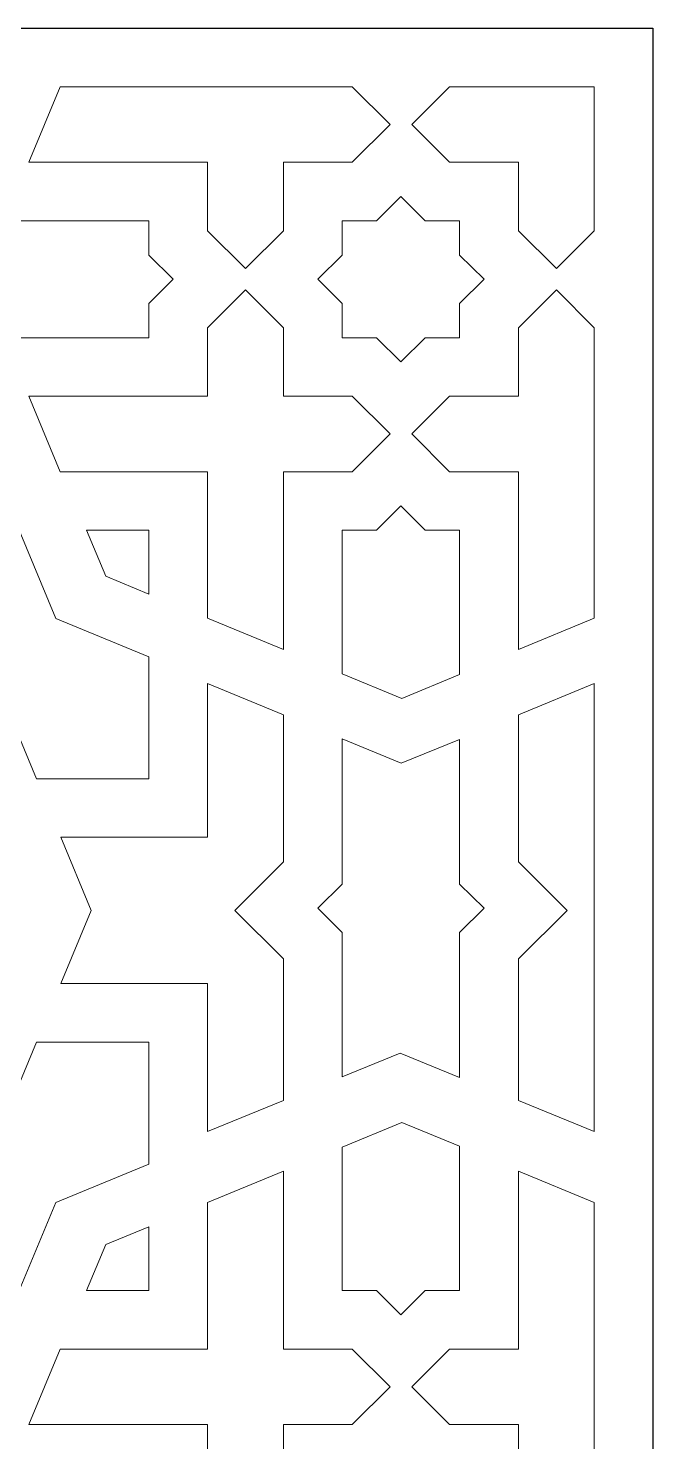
# Model space of a CAD drawing. Header units: millimetres. Extents: x -336 to 403, y -1299 to 1030.
# Drawn here: x 141 to 403, y 437 to 1030 of the extents above; entities that cross this region are included whole.
import ezdxf

# ---------------------------------------------------------------- set-up
doc = ezdxf.new("R2010")
doc.units = ezdxf.units.MM
doc.header["$MEASUREMENT"] = 0
doc.layers.add('Plan 1', color=7, linetype='Continuous')

msp = doc.modelspace()

# ---------------------------------------------------------------- linework, layer by layer
msp.add_lwpolyline([(-335.87, 1030.36), (403.21, 1030.36), (403.21, -1298.6), (-335.87, -1298.6)], close=True)
at = {"layer": 'Plan 1', "color": 250, "lineweight": 20}
for points, knots in [([(216.42, 974.15), (216.42, 974.15), (216.42, 945.4), (216.42, 945.4), (216.42, 945.4), (216.42, 945.4), (232.32, 929.57), (232.32, 929.57), (232.32, 929.57), (232.32, 929.57), (248.23, 945.4), (248.23, 945.4), (248.23, 945.4), (248.23, 945.4), (248.23, 974.15), (248.23, 974.15), (248.23, 974.15), (248.23, 974.15), (248.23, 974.15), (248.23, 974.15), (248.23, 974.15), (248.23, 974.15), (248.23, 974.15), (248.23, 974.15), (248.23, 974.15), (248.23, 974.15), (277.12, 974.15), (277.12, 974.15), (277.12, 974.15), (277.12, 974.15), (293.02, 989.98), (293.02, 989.98), (293.02, 989.98), (293.02, 989.98), (277.12, 1005.82), (277.12, 1005.82), (277.12, 1005.82), (277.12, 1005.82), (248.23, 1005.82), (248.23, 1005.82), (248.23, 1005.82), (248.23, 1005.82), (216.42, 1005.82), (216.42, 1005.82), (216.42, 1005.82), (216.42, 1005.82), (155.46, 1005.82), (155.46, 1005.82), (155.46, 1005.82), (155.46, 1005.82), (155.46, 1005.82), (155.46, 1005.82), (155.46, 1005.82), (155.46, 1005.82), (154.64, 1005.82), (154.64, 1005.82), (154.64, 1005.82), (154.64, 1005.82), (141.46, 974.15), (141.46, 974.15), (141.46, 974.15), (141.46, 974.15), (142.28, 974.15), (142.28, 974.15), (142.28, 974.15), (142.28, 974.15), (142.28, 974.15), (142.28, 974.15), (142.28, 974.15), (142.28, 974.15), (216.42, 974.15), (216.42, 974.15)], [0, 0, 0, 0, 0.052632, 0.052632, 0.052632, 0.052632, 0.105263, 0.105263, 0.105263, 0.105263, 0.157895, 0.157895, 0.157895, 0.157895, 0.210526, 0.210526, 0.210526, 0.210526, 0.263158, 0.263158, 0.263158, 0.263158, 0.315789, 0.315789, 0.315789, 0.315789, 0.368421, 0.368421, 0.368421, 0.368421, 0.421053, 0.421053, 0.421053, 0.421053, 0.473684, 0.473684, 0.473684, 0.473684, 0.526316, 0.526316, 0.526316, 0.526316, 0.578947, 0.578947, 0.578947, 0.578947, 0.631579, 0.631579, 0.631579, 0.631579, 0.684211, 0.684211, 0.684211, 0.684211, 0.736842, 0.736842, 0.736842, 0.736842, 0.789474, 0.789474, 0.789474, 0.789474, 0.842105, 0.842105, 0.842105, 0.842105, 0.894737, 0.894737, 0.894737, 0.894737, 1, 1, 1, 1]), ([(378.67, 974.15), (378.67, 974.15), (378.67, 945.4), (378.67, 945.4), (378.67, 945.4), (378.67, 945.4), (362.77, 929.57), (362.77, 929.57), (362.77, 929.57), (362.77, 929.57), (346.86, 945.4), (346.86, 945.4), (346.86, 945.4), (346.86, 945.4), (346.86, 974.15), (346.86, 974.15), (346.86, 974.15), (346.86, 974.15), (346.86, 974.15), (346.86, 974.15), (346.86, 974.15), (346.86, 974.15), (346.86, 974.15), (346.86, 974.15), (346.86, 974.15), (346.86, 974.15), (317.97, 974.15), (317.97, 974.15), (317.97, 974.15), (317.97, 974.15), (302.07, 989.98), (302.07, 989.98), (302.07, 989.98), (302.07, 989.98), (317.97, 1005.82), (317.97, 1005.82), (317.97, 1005.82), (317.97, 1005.82), (346.86, 1005.82), (346.86, 1005.82), (346.86, 1005.82), (346.86, 1005.82), (378.67, 1005.82), (378.67, 1005.82), (378.67, 1005.82), (378.67, 1005.82), (378.67, 974.15), (378.67, 974.15)], [0, 0, 0, 0, 0.076923, 0.076923, 0.076923, 0.076923, 0.153846, 0.153846, 0.153846, 0.153846, 0.230769, 0.230769, 0.230769, 0.230769, 0.307692, 0.307692, 0.307692, 0.307692, 0.384615, 0.384615, 0.384615, 0.384615, 0.461538, 0.461538, 0.461538, 0.461538, 0.538462, 0.538462, 0.538462, 0.538462, 0.615385, 0.615385, 0.615385, 0.615385, 0.692308, 0.692308, 0.692308, 0.692308, 0.769231, 0.769231, 0.769231, 0.769231, 0.846154, 0.846154, 0.846154, 0.846154, 1, 1, 1, 1]), ([(322.2, 949.61), (322.2, 949.61), (307.76, 949.61), (307.76, 949.61), (307.76, 949.61), (307.76, 949.61), (297.54, 959.78), (297.54, 959.78), (297.54, 959.78), (297.54, 959.78), (287.33, 949.61), (287.33, 949.61), (287.33, 949.61), (287.33, 949.61), (272.89, 949.61), (272.89, 949.61), (272.89, 949.61), (272.89, 949.61), (272.89, 935.23), (272.89, 935.23), (272.89, 935.23), (272.89, 935.23), (262.67, 925.07), (262.67, 925.07), (262.67, 925.07), (262.67, 925.07), (272.89, 914.9), (272.89, 914.9), (272.89, 914.9), (272.89, 914.9), (272.89, 900.53), (272.89, 900.53), (272.89, 900.53), (272.89, 900.53), (287.33, 900.53), (287.33, 900.53), (287.33, 900.53), (287.33, 900.53), (297.54, 890.36), (297.54, 890.36), (297.54, 890.36), (297.54, 890.36), (307.76, 900.53), (307.76, 900.53), (307.76, 900.53), (307.76, 900.53), (322.2, 900.53), (322.2, 900.53), (322.2, 900.53), (322.2, 900.53), (322.2, 914.9), (322.2, 914.9), (322.2, 914.9), (322.2, 914.9), (332.42, 925.07), (332.42, 925.07), (332.42, 925.07), (332.42, 925.07), (322.2, 935.23), (322.2, 935.23), (322.2, 935.23), (322.2, 935.23), (322.2, 949.61), (322.2, 949.61)], [0, 0, 0, 0, 0.058824, 0.058824, 0.058824, 0.058824, 0.117647, 0.117647, 0.117647, 0.117647, 0.176471, 0.176471, 0.176471, 0.176471, 0.235294, 0.235294, 0.235294, 0.235294, 0.294118, 0.294118, 0.294118, 0.294118, 0.352941, 0.352941, 0.352941, 0.352941, 0.411765, 0.411765, 0.411765, 0.411765, 0.470588, 0.470588, 0.470588, 0.470588, 0.529412, 0.529412, 0.529412, 0.529412, 0.588235, 0.588235, 0.588235, 0.588235, 0.647059, 0.647059, 0.647059, 0.647059, 0.705882, 0.705882, 0.705882, 0.705882, 0.764706, 0.764706, 0.764706, 0.764706, 0.823529, 0.823529, 0.823529, 0.823529, 0.882353, 0.882353, 0.882353, 0.882353, 1, 1, 1, 1]), ([(272.89, 949.61), (272.89, 949.61), (287.33, 949.61), (287.33, 949.61), (287.33, 949.61), (287.33, 949.61), (297.54, 959.78), (297.54, 959.78), (297.54, 959.78), (297.54, 959.78), (307.76, 949.61), (307.76, 949.61), (307.76, 949.61), (307.76, 949.61), (322.2, 949.61), (322.2, 949.61), (322.2, 949.61), (322.2, 949.61), (322.2, 935.23), (322.2, 935.23), (322.2, 935.23), (322.2, 935.23), (332.42, 925.07), (332.42, 925.07), (332.42, 925.07), (332.42, 925.07), (322.2, 914.9), (322.2, 914.9), (322.2, 914.9), (322.2, 914.9), (322.2, 900.53), (322.2, 900.53), (322.2, 900.53), (322.2, 900.53), (307.76, 900.53), (307.76, 900.53), (307.76, 900.53), (307.76, 900.53), (297.54, 890.36), (297.54, 890.36), (297.54, 890.36), (297.54, 890.36), (287.33, 900.53), (287.33, 900.53), (287.33, 900.53), (287.33, 900.53), (272.89, 900.53), (272.89, 900.53), (272.89, 900.53), (272.89, 900.53), (272.89, 914.9), (272.89, 914.9), (272.89, 914.9), (272.89, 914.9), (262.67, 925.07), (262.67, 925.07), (262.67, 925.07), (262.67, 925.07), (272.89, 935.23), (272.89, 935.23), (272.89, 935.23), (272.89, 935.23), (272.89, 949.61), (272.89, 949.61)], [0, 0, 0, 0, 0.058824, 0.058824, 0.058824, 0.058824, 0.117647, 0.117647, 0.117647, 0.117647, 0.176471, 0.176471, 0.176471, 0.176471, 0.235294, 0.235294, 0.235294, 0.235294, 0.294118, 0.294118, 0.294118, 0.294118, 0.352941, 0.352941, 0.352941, 0.352941, 0.411765, 0.411765, 0.411765, 0.411765, 0.470588, 0.470588, 0.470588, 0.470588, 0.529412, 0.529412, 0.529412, 0.529412, 0.588235, 0.588235, 0.588235, 0.588235, 0.647059, 0.647059, 0.647059, 0.647059, 0.705882, 0.705882, 0.705882, 0.705882, 0.764706, 0.764706, 0.764706, 0.764706, 0.823529, 0.823529, 0.823529, 0.823529, 0.882353, 0.882353, 0.882353, 0.882353, 1, 1, 1, 1]), ([(191.76, 900.53), (191.76, 900.53), (191.76, 914.9), (191.76, 914.9), (191.76, 914.9), (191.76, 914.9), (201.97, 925.07), (201.97, 925.07), (201.97, 925.07), (201.97, 925.07), (191.76, 935.23), (191.76, 935.23), (191.76, 935.23), (191.76, 935.23), (191.76, 949.61), (191.76, 949.61), (191.76, 949.61), (191.76, 949.61), (130.91, 949.61), (130.91, 949.61), (130.91, 949.61), (130.91, 949.61), (120.87, 925.48), (120.87, 925.48), (120.87, 925.48), (120.87, 925.48), (131.25, 900.53), (131.25, 900.53), (131.25, 900.53), (131.25, 900.53), (191.76, 900.53), (191.76, 900.53)], [0, 0, 0, 0, 0.111111, 0.111111, 0.111111, 0.111111, 0.222222, 0.222222, 0.222222, 0.222222, 0.333333, 0.333333, 0.333333, 0.333333, 0.444444, 0.444444, 0.444444, 0.444444, 0.555556, 0.555556, 0.555556, 0.555556, 0.666667, 0.666667, 0.666667, 0.666667, 0.777778, 0.777778, 0.777778, 0.777778, 1, 1, 1, 1]), ([(248.23, 844.32), (248.23, 844.32), (277.12, 844.32), (277.12, 844.32), (277.12, 844.32), (277.12, 844.32), (293.02, 860.15), (293.02, 860.15), (293.02, 860.15), (293.02, 860.15), (277.12, 875.99), (277.12, 875.99), (277.12, 875.99), (277.12, 875.99), (248.23, 875.98), (248.23, 875.98), (248.23, 875.98), (248.23, 875.98), (248.23, 875.98), (248.23, 875.98), (248.23, 875.98), (248.23, 875.98), (248.23, 875.98), (248.23, 875.98), (248.23, 875.98), (248.23, 875.98), (248.23, 904.74), (248.23, 904.74), (248.23, 904.74), (248.23, 904.74), (232.32, 920.57), (232.32, 920.57), (232.32, 920.57), (232.32, 920.57), (216.42, 904.74), (216.42, 904.74), (216.42, 904.74), (216.42, 904.74), (216.42, 875.98), (216.42, 875.98), (216.42, 875.98), (216.42, 875.98), (142.28, 875.98), (142.28, 875.98), (142.28, 875.98), (142.28, 875.98), (142.28, 875.98), (142.28, 875.98), (142.28, 875.98), (142.28, 875.98), (141.46, 875.98), (141.46, 875.98), (141.46, 875.98), (141.46, 875.98), (154.64, 844.32), (154.64, 844.32), (154.64, 844.32), (154.64, 844.32), (155.46, 844.32), (155.46, 844.32), (155.46, 844.32), (155.46, 844.32), (155.46, 844.32), (155.46, 844.32), (155.46, 844.32), (155.46, 844.32), (216.42, 844.32), (216.42, 844.32), (216.42, 844.32), (216.42, 844.32), (216.42, 783.65), (216.42, 783.65), (216.42, 783.65), (216.42, 783.65), (216.42, 783.65), (216.42, 783.65), (216.42, 783.65), (216.42, 783.65), (216.42, 782.84), (216.42, 782.84), (216.42, 782.84), (216.42, 782.84), (248.23, 769.72), (248.23, 769.72), (248.23, 769.72), (248.23, 769.72), (248.23, 770.54), (248.23, 770.54), (248.23, 770.54), (248.23, 770.54), (248.23, 770.54), (248.23, 770.54), (248.23, 770.54), (248.23, 770.54), (248.23, 844.32), (248.23, 844.32)], [0, 0, 0, 0, 0.04, 0.04, 0.04, 0.04, 0.08, 0.08, 0.08, 0.08, 0.12, 0.12, 0.12, 0.12, 0.16, 0.16, 0.16, 0.16, 0.2, 0.2, 0.2, 0.2, 0.24, 0.24, 0.24, 0.24, 0.28, 0.28, 0.28, 0.28, 0.32, 0.32, 0.32, 0.32, 0.36, 0.36, 0.36, 0.36, 0.4, 0.4, 0.4, 0.4, 0.44, 0.44, 0.44, 0.44, 0.48, 0.48, 0.48, 0.48, 0.52, 0.52, 0.52, 0.52, 0.56, 0.56, 0.56, 0.56, 0.6, 0.6, 0.6, 0.6, 0.64, 0.64, 0.64, 0.64, 0.68, 0.68, 0.68, 0.68, 0.72, 0.72, 0.72, 0.72, 0.76, 0.76, 0.76, 0.76, 0.8, 0.8, 0.8, 0.8, 0.84, 0.84, 0.84, 0.84, 0.88, 0.88, 0.88, 0.88, 0.92, 0.92, 0.92, 0.92, 1, 1, 1, 1]), ([(346.86, 844.32), (346.86, 844.32), (317.97, 844.32), (317.97, 844.32), (317.97, 844.32), (317.97, 844.32), (302.07, 860.15), (302.07, 860.15), (302.07, 860.15), (302.07, 860.15), (317.97, 875.99), (317.97, 875.99), (317.97, 875.99), (317.97, 875.99), (346.86, 875.98), (346.86, 875.98), (346.86, 875.98), (346.86, 875.98), (346.86, 875.98), (346.86, 875.98), (346.86, 875.98), (346.86, 875.98), (346.86, 875.98), (346.86, 875.98), (346.86, 875.98), (346.86, 875.98), (346.86, 904.74), (346.86, 904.74), (346.86, 904.74), (346.86, 904.74), (362.77, 920.57), (362.77, 920.57), (362.77, 920.57), (362.77, 920.57), (378.67, 904.74), (378.67, 904.74), (378.67, 904.74), (378.67, 904.74), (378.67, 875.98), (378.67, 875.98), (378.67, 875.98), (378.67, 875.98), (378.67, 844.32), (378.67, 844.32), (378.67, 844.32), (378.67, 844.32), (378.67, 783.65), (378.67, 783.65), (378.67, 783.65), (378.67, 783.65), (378.67, 783.65), (378.67, 783.65), (378.67, 783.65), (378.67, 783.65), (378.67, 782.84), (378.67, 782.84), (378.67, 782.84), (378.67, 782.84), (346.86, 769.72), (346.86, 769.72), (346.86, 769.72), (346.86, 769.72), (346.86, 770.54), (346.86, 770.54), (346.86, 770.54), (346.86, 770.54), (346.86, 770.54), (346.86, 770.54), (346.86, 770.54), (346.86, 770.54), (346.86, 844.32), (346.86, 844.32)], [0, 0, 0, 0, 0.052632, 0.052632, 0.052632, 0.052632, 0.105263, 0.105263, 0.105263, 0.105263, 0.157895, 0.157895, 0.157895, 0.157895, 0.210526, 0.210526, 0.210526, 0.210526, 0.263158, 0.263158, 0.263158, 0.263158, 0.315789, 0.315789, 0.315789, 0.315789, 0.368421, 0.368421, 0.368421, 0.368421, 0.421053, 0.421053, 0.421053, 0.421053, 0.473684, 0.473684, 0.473684, 0.473684, 0.526316, 0.526316, 0.526316, 0.526316, 0.578947, 0.578947, 0.578947, 0.578947, 0.631579, 0.631579, 0.631579, 0.631579, 0.684211, 0.684211, 0.684211, 0.684211, 0.736842, 0.736842, 0.736842, 0.736842, 0.789474, 0.789474, 0.789474, 0.789474, 0.842105, 0.842105, 0.842105, 0.842105, 0.894737, 0.894737, 0.894737, 0.894737, 1, 1, 1, 1]), ([(272.89, 819.78), (272.89, 819.78), (287.33, 819.78), (287.33, 819.78), (287.33, 819.78), (287.33, 819.78), (297.54, 829.95), (297.54, 829.95), (297.54, 829.95), (297.54, 829.95), (307.76, 819.78), (307.76, 819.78), (307.76, 819.78), (307.76, 819.78), (322.2, 819.78), (322.2, 819.78), (322.2, 819.78), (322.2, 819.78), (322.2, 759.22), (322.2, 759.22), (322.2, 759.22), (322.2, 759.22), (297.95, 749.22), (297.95, 749.22), (297.95, 749.22), (297.95, 749.22), (272.89, 759.56), (272.89, 759.56), (272.89, 759.56), (272.89, 759.56), (272.89, 819.78), (272.89, 819.78)], [0, 0, 0, 0, 0.111111, 0.111111, 0.111111, 0.111111, 0.222222, 0.222222, 0.222222, 0.222222, 0.333333, 0.333333, 0.333333, 0.333333, 0.444444, 0.444444, 0.444444, 0.444444, 0.555556, 0.555556, 0.555556, 0.555556, 0.666667, 0.666667, 0.666667, 0.666667, 0.777778, 0.777778, 0.777778, 0.777778, 1, 1, 1, 1]), ([(86.96, 819.78), (86.96, 819.78), (86.96, 772.87), (86.96, 772.87), (86.96, 772.87), (86.96, 772.87), (127.74, 756.06), (127.74, 756.06), (127.74, 756.06), (127.74, 756.06), (144.63, 715.48), (144.63, 715.48), (144.63, 715.48), (144.63, 715.48), (191.76, 715.48), (191.76, 715.48), (191.76, 715.48), (191.76, 715.48), (191.76, 766.67), (191.76, 766.67), (191.76, 766.67), (191.76, 766.67), (152.79, 782.74), (152.79, 782.74), (152.79, 782.74), (152.79, 782.74), (137.37, 819.78), (137.37, 819.78), (137.37, 819.78), (137.37, 819.78), (86.96, 819.78), (86.96, 819.78)], [0, 0, 0, 0, 0.111111, 0.111111, 0.111111, 0.111111, 0.222222, 0.222222, 0.222222, 0.222222, 0.333333, 0.333333, 0.333333, 0.333333, 0.444444, 0.444444, 0.444444, 0.444444, 0.555556, 0.555556, 0.555556, 0.555556, 0.666667, 0.666667, 0.666667, 0.666667, 0.777778, 0.777778, 0.777778, 0.777778, 1, 1, 1, 1]), ([(165.67, 819.78), (165.67, 819.78), (173.72, 800.44), (173.72, 800.44), (173.72, 800.44), (173.72, 800.44), (191.76, 793), (191.76, 793), (191.76, 793), (191.76, 793), (191.76, 819.78), (191.76, 819.78), (191.76, 819.78), (191.76, 819.78), (165.67, 819.78), (165.67, 819.78)], [0, 0, 0, 0, 0.2, 0.2, 0.2, 0.2, 0.4, 0.4, 0.4, 0.4, 0.6, 0.6, 0.6, 0.6, 1, 1, 1, 1]), ([(216.42, 567.54), (216.42, 567.54), (248.23, 580.47), (248.23, 580.47), (248.23, 580.47), (248.23, 580.47), (248.23, 639.92), (248.23, 639.92), (248.23, 639.92), (248.23, 639.92), (227.8, 660.26), (227.8, 660.26), (227.8, 660.26), (227.8, 660.26), (248.23, 680.59), (248.23, 680.59), (248.23, 680.59), (248.23, 680.59), (248.23, 742.37), (248.23, 742.37), (248.23, 742.37), (248.23, 742.37), (216.42, 755.48), (216.42, 755.48), (216.42, 755.48), (216.42, 755.48), (216.42, 690.93), (216.42, 690.93), (216.42, 690.93), (216.42, 690.93), (154.84, 690.93), (154.84, 690.93), (154.84, 690.93), (154.84, 690.93), (167.61, 660.26), (167.61, 660.26), (167.61, 660.26), (167.61, 660.26), (154.84, 629.58), (154.84, 629.58), (154.84, 629.58), (154.84, 629.58), (216.42, 629.58), (216.42, 629.58), (216.42, 629.58), (216.42, 629.58), (216.42, 567.54), (216.42, 567.54)], [0, 0, 0, 0, 0.076923, 0.076923, 0.076923, 0.076923, 0.153846, 0.153846, 0.153846, 0.153846, 0.230769, 0.230769, 0.230769, 0.230769, 0.307692, 0.307692, 0.307692, 0.307692, 0.384615, 0.384615, 0.384615, 0.384615, 0.461538, 0.461538, 0.461538, 0.461538, 0.538462, 0.538462, 0.538462, 0.538462, 0.615385, 0.615385, 0.615385, 0.615385, 0.692308, 0.692308, 0.692308, 0.692308, 0.769231, 0.769231, 0.769231, 0.769231, 0.846154, 0.846154, 0.846154, 0.846154, 1, 1, 1, 1]), ([(378.67, 567.54), (378.67, 567.54), (346.86, 580.47), (346.86, 580.47), (346.86, 580.47), (346.86, 580.47), (346.86, 639.92), (346.86, 639.92), (346.86, 639.92), (346.86, 639.92), (367.29, 660.26), (367.29, 660.26), (367.29, 660.26), (367.29, 660.26), (346.86, 680.59), (346.86, 680.59), (346.86, 680.59), (346.86, 680.59), (346.86, 742.37), (346.86, 742.37), (346.86, 742.37), (346.86, 742.37), (378.67, 755.48), (378.67, 755.48), (378.67, 755.48), (378.67, 755.48), (378.67, 690.93), (378.67, 690.93), (378.67, 690.93), (378.67, 690.93), (378.67, 629.58), (378.67, 629.58), (378.67, 629.58), (378.67, 629.58), (378.67, 567.54), (378.67, 567.54)], [0, 0, 0, 0, 0.1, 0.1, 0.1, 0.1, 0.2, 0.2, 0.2, 0.2, 0.3, 0.3, 0.3, 0.3, 0.4, 0.4, 0.4, 0.4, 0.5, 0.5, 0.5, 0.5, 0.6, 0.6, 0.6, 0.6, 0.7, 0.7, 0.7, 0.7, 0.8, 0.8, 0.8, 0.8, 1, 1, 1, 1]), ([(272.89, 650.99), (272.89, 650.99), (262.67, 661.16), (262.67, 661.16), (262.67, 661.16), (262.67, 661.16), (272.89, 671.32), (272.89, 671.32), (272.89, 671.32), (272.89, 671.32), (272.89, 732.2), (272.89, 732.2), (272.89, 732.2), (272.89, 732.2), (297.61, 722.01), (297.61, 722.01), (297.61, 722.01), (297.61, 722.01), (322.2, 732.01), (322.2, 732.01), (322.2, 732.01), (322.2, 732.01), (322.2, 671.32), (322.2, 671.32), (322.2, 671.32), (322.2, 671.32), (332.42, 661.16), (332.42, 661.16), (332.42, 661.16), (332.42, 661.16), (322.2, 650.99), (322.2, 650.99), (322.2, 650.99), (322.2, 650.99), (322.2, 590.11), (322.2, 590.11), (322.2, 590.11), (322.2, 590.11), (297.26, 600.4), (297.26, 600.4), (297.26, 600.4), (297.26, 600.4), (272.89, 590.49), (272.89, 590.49), (272.89, 590.49), (272.89, 590.49), (272.89, 650.99), (272.89, 650.99)], [0, 0, 0, 0, 0.076923, 0.076923, 0.076923, 0.076923, 0.153846, 0.153846, 0.153846, 0.153846, 0.230769, 0.230769, 0.230769, 0.230769, 0.307692, 0.307692, 0.307692, 0.307692, 0.384615, 0.384615, 0.384615, 0.384615, 0.461538, 0.461538, 0.461538, 0.461538, 0.538462, 0.538462, 0.538462, 0.538462, 0.615385, 0.615385, 0.615385, 0.615385, 0.692308, 0.692308, 0.692308, 0.692308, 0.769231, 0.769231, 0.769231, 0.769231, 0.846154, 0.846154, 0.846154, 0.846154, 1, 1, 1, 1]), ([(86.96, 500.73), (86.96, 500.73), (86.96, 547.64), (86.96, 547.64), (86.96, 547.64), (86.96, 547.64), (127.74, 564.45), (127.74, 564.45), (127.74, 564.45), (127.74, 564.45), (144.63, 605.04), (144.63, 605.04), (144.63, 605.04), (144.63, 605.04), (191.76, 605.04), (191.76, 605.04), (191.76, 605.04), (191.76, 605.04), (191.76, 553.84), (191.76, 553.84), (191.76, 553.84), (191.76, 553.84), (152.79, 537.77), (152.79, 537.77), (152.79, 537.77), (152.79, 537.77), (137.37, 500.73), (137.37, 500.73), (137.37, 500.73), (137.37, 500.73), (86.96, 500.73), (86.96, 500.73)], [0, 0, 0, 0, 0.111111, 0.111111, 0.111111, 0.111111, 0.222222, 0.222222, 0.222222, 0.222222, 0.333333, 0.333333, 0.333333, 0.333333, 0.444444, 0.444444, 0.444444, 0.444444, 0.555556, 0.555556, 0.555556, 0.555556, 0.666667, 0.666667, 0.666667, 0.666667, 0.777778, 0.777778, 0.777778, 0.777778, 1, 1, 1, 1]), ([(272.89, 500.73), (272.89, 500.73), (287.33, 500.73), (287.33, 500.73), (287.33, 500.73), (287.33, 500.73), (297.54, 490.56), (297.54, 490.56), (297.54, 490.56), (297.54, 490.56), (307.76, 500.73), (307.76, 500.73), (307.76, 500.73), (307.76, 500.73), (322.2, 500.73), (322.2, 500.73), (322.2, 500.73), (322.2, 500.73), (322.2, 561.29), (322.2, 561.29), (322.2, 561.29), (322.2, 561.29), (297.95, 571.29), (297.95, 571.29), (297.95, 571.29), (297.95, 571.29), (272.89, 560.96), (272.89, 560.96), (272.89, 560.96), (272.89, 560.96), (272.89, 500.73), (272.89, 500.73)], [0, 0, 0, 0, 0.111111, 0.111111, 0.111111, 0.111111, 0.222222, 0.222222, 0.222222, 0.222222, 0.333333, 0.333333, 0.333333, 0.333333, 0.444444, 0.444444, 0.444444, 0.444444, 0.555556, 0.555556, 0.555556, 0.555556, 0.666667, 0.666667, 0.666667, 0.666667, 0.777778, 0.777778, 0.777778, 0.777778, 1, 1, 1, 1]), ([(248.23, 476.19), (248.23, 476.19), (277.12, 476.19), (277.12, 476.19), (277.12, 476.19), (277.12, 476.19), (293.02, 460.36), (293.02, 460.36), (293.02, 460.36), (293.02, 460.36), (277.12, 444.53), (277.12, 444.53), (277.12, 444.53), (277.12, 444.53), (248.23, 444.53), (248.23, 444.53), (248.23, 444.53), (248.23, 444.53), (248.23, 444.53), (248.23, 444.53), (248.23, 444.53), (248.23, 444.53), (248.23, 444.53), (248.23, 444.53), (248.23, 444.53), (248.23, 444.53), (248.23, 415.77), (248.23, 415.77), (248.23, 415.77), (248.23, 415.77), (232.32, 399.94), (232.32, 399.94), (232.32, 399.94), (232.32, 399.94), (216.42, 415.77), (216.42, 415.77), (216.42, 415.77), (216.42, 415.77), (216.42, 444.53), (216.42, 444.53), (216.42, 444.53), (216.42, 444.53), (142.28, 444.53), (142.28, 444.53), (142.28, 444.53), (142.28, 444.53), (142.28, 444.53), (142.28, 444.53), (142.28, 444.53), (142.28, 444.53), (141.46, 444.53), (141.46, 444.53), (141.46, 444.53), (141.46, 444.53), (154.64, 476.19), (154.64, 476.19), (154.64, 476.19), (154.64, 476.19), (155.46, 476.19), (155.46, 476.19), (155.46, 476.19), (155.46, 476.19), (155.46, 476.19), (155.46, 476.19), (155.46, 476.19), (155.46, 476.19), (216.42, 476.19), (216.42, 476.19), (216.42, 476.19), (216.42, 476.19), (216.42, 536.86), (216.42, 536.86), (216.42, 536.86), (216.42, 536.86), (216.42, 536.86), (216.42, 536.86), (216.42, 536.86), (216.42, 536.86), (216.42, 537.67), (216.42, 537.67), (216.42, 537.67), (216.42, 537.67), (248.23, 550.79), (248.23, 550.79), (248.23, 550.79), (248.23, 550.79), (248.23, 549.97), (248.23, 549.97), (248.23, 549.97), (248.23, 549.97), (248.23, 549.97), (248.23, 549.97), (248.23, 549.97), (248.23, 549.97), (248.23, 476.19), (248.23, 476.19)], [0, 0, 0, 0, 0.04, 0.04, 0.04, 0.04, 0.08, 0.08, 0.08, 0.08, 0.12, 0.12, 0.12, 0.12, 0.16, 0.16, 0.16, 0.16, 0.2, 0.2, 0.2, 0.2, 0.24, 0.24, 0.24, 0.24, 0.28, 0.28, 0.28, 0.28, 0.32, 0.32, 0.32, 0.32, 0.36, 0.36, 0.36, 0.36, 0.4, 0.4, 0.4, 0.4, 0.44, 0.44, 0.44, 0.44, 0.48, 0.48, 0.48, 0.48, 0.52, 0.52, 0.52, 0.52, 0.56, 0.56, 0.56, 0.56, 0.6, 0.6, 0.6, 0.6, 0.64, 0.64, 0.64, 0.64, 0.68, 0.68, 0.68, 0.68, 0.72, 0.72, 0.72, 0.72, 0.76, 0.76, 0.76, 0.76, 0.8, 0.8, 0.8, 0.8, 0.84, 0.84, 0.84, 0.84, 0.88, 0.88, 0.88, 0.88, 0.92, 0.92, 0.92, 0.92, 1, 1, 1, 1]), ([(346.86, 476.19), (346.86, 476.19), (317.97, 476.19), (317.97, 476.19), (317.97, 476.19), (317.97, 476.19), (302.07, 460.36), (302.07, 460.36), (302.07, 460.36), (302.07, 460.36), (317.97, 444.53), (317.97, 444.53), (317.97, 444.53), (317.97, 444.53), (346.86, 444.53), (346.86, 444.53), (346.86, 444.53), (346.86, 444.53), (346.86, 444.53), (346.86, 444.53), (346.86, 444.53), (346.86, 444.53), (346.86, 444.53), (346.86, 444.53), (346.86, 444.53), (346.86, 444.53), (346.86, 415.77), (346.86, 415.77), (346.86, 415.77), (346.86, 415.77), (362.77, 399.94), (362.77, 399.94), (362.77, 399.94), (362.77, 399.94), (378.67, 415.77), (378.67, 415.77), (378.67, 415.77), (378.67, 415.77), (378.67, 444.53), (378.67, 444.53), (378.67, 444.53), (378.67, 444.53), (378.67, 476.19), (378.67, 476.19), (378.67, 476.19), (378.67, 476.19), (378.67, 536.86), (378.67, 536.86), (378.67, 536.86), (378.67, 536.86), (378.67, 536.86), (378.67, 536.86), (378.67, 536.86), (378.67, 536.86), (378.67, 537.67), (378.67, 537.67), (378.67, 537.67), (378.67, 537.67), (346.86, 550.79), (346.86, 550.79), (346.86, 550.79), (346.86, 550.79), (346.86, 549.97), (346.86, 549.97), (346.86, 549.97), (346.86, 549.97), (346.86, 549.97), (346.86, 549.97), (346.86, 549.97), (346.86, 549.97), (346.86, 476.19), (346.86, 476.19)], [0, 0, 0, 0, 0.052632, 0.052632, 0.052632, 0.052632, 0.105263, 0.105263, 0.105263, 0.105263, 0.157895, 0.157895, 0.157895, 0.157895, 0.210526, 0.210526, 0.210526, 0.210526, 0.263158, 0.263158, 0.263158, 0.263158, 0.315789, 0.315789, 0.315789, 0.315789, 0.368421, 0.368421, 0.368421, 0.368421, 0.421053, 0.421053, 0.421053, 0.421053, 0.473684, 0.473684, 0.473684, 0.473684, 0.526316, 0.526316, 0.526316, 0.526316, 0.578947, 0.578947, 0.578947, 0.578947, 0.631579, 0.631579, 0.631579, 0.631579, 0.684211, 0.684211, 0.684211, 0.684211, 0.736842, 0.736842, 0.736842, 0.736842, 0.789474, 0.789474, 0.789474, 0.789474, 0.842105, 0.842105, 0.842105, 0.842105, 0.894737, 0.894737, 0.894737, 0.894737, 1, 1, 1, 1]), ([(165.67, 500.73), (165.67, 500.73), (173.72, 520.07), (173.72, 520.07), (173.72, 520.07), (173.72, 520.07), (191.76, 527.51), (191.76, 527.51), (191.76, 527.51), (191.76, 527.51), (191.76, 500.73), (191.76, 500.73), (191.76, 500.73), (191.76, 500.73), (165.67, 500.73), (165.67, 500.73)], [0, 0, 0, 0, 0.2, 0.2, 0.2, 0.2, 0.4, 0.4, 0.4, 0.4, 0.6, 0.6, 0.6, 0.6, 1, 1, 1, 1])]:
    msp.add_open_spline(points, degree=3, knots=knots, dxfattribs=at)

doc.saveas('drawing.dxf')
